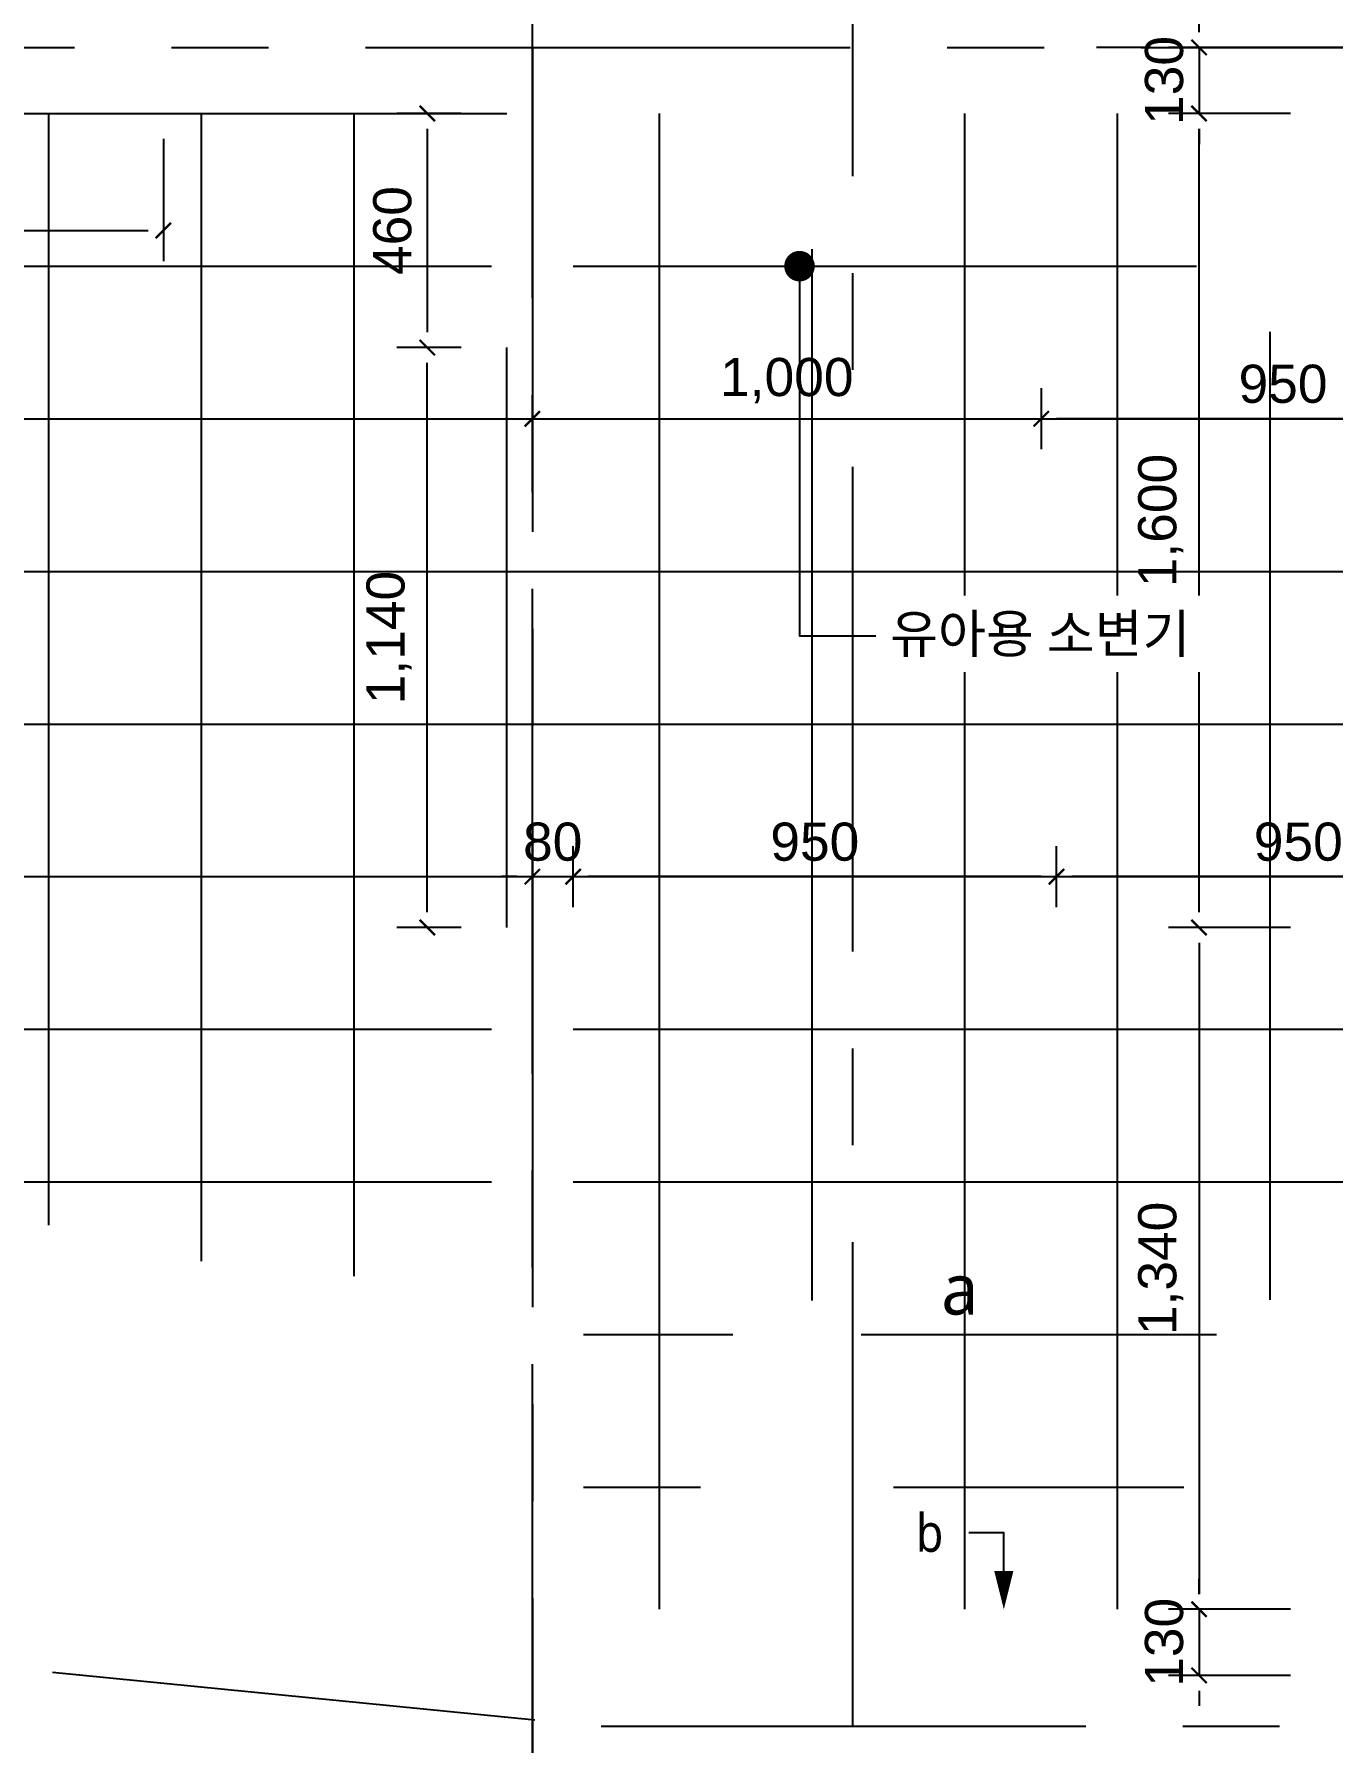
# Model space of a CAD drawing. Header units: millimetres. Extents: x 1155 to 49564, y 630 to 17190.
# Drawn here: x 6357 to 8909, y 5568 to 8926 of the extents above; entities that cross this region are included whole.
import ezdxf
from ezdxf.enums import TextEntityAlignment as Align
from ezdxf.xclip import XClip

# ---------------------------------------------------------------- set-up
doc = ezdxf.new("R2010")
doc.units = ezdxf.units.MM
doc.header["$LTSCALE"] = 30
doc.header["$XCLIPFRAME"] = 0
doc.header["$PDMODE"] = 1
doc.linetypes.add('A_XR_CEN$0$CENTER', pattern=[50.8, 31.75, -6.35, 6.35, -6.35])
doc.linetypes.add('CENTER', pattern=[50.8, 31.75, -6.35, 6.35, -6.35])
doc.layers.get('Defpoints').update_dxf_attribs({"color": 140})
for name, color, linetype in [('A_XR_CEN$0$CTR', 1, 'A_XR_CEN$0$CENTER'), ('AZ-LEAL', 7, 'Continuous'), ('AZ-LEAT', 6, 'Continuous'), ('CTR', 1, 'CENTER'), ('DIM-1', 7, 'Continuous'), ('ELE6', 6, 'Continuous'), ('RXANNOT', 4, 'Continuous'), ('RXLEADER', 1, 'Continuous'), ('타일', 9, 'Continuous')]:
    doc.layers.add(name, color=color, linetype=linetype)
doc.styles.add('00-GRID$0$ARIAL', font='arial.ttf')
doc.styles.add('THEVOO', font='malgun.ttf', dxfattribs={"width": 0.9})
doc.styles.add('맑은고딕', font='malgun.ttf')
doc.dimstyles.new('CJA-30(IN)', dxfattribs={"dimscale": 30, "dimtxt": 2.5, "dimasz": 1, "dimexe": 2, "dimexo": 2, "dimgap": 1, "dimtad": 1, "dimdec": 0, "dimdsep": 46, "dimlunit": 6, "dimtxsty": '00-GRID$0$ARIAL', "dimblk": '00-GRID$0$_ArchTick', "dimcen": 1, "dimclrd": 7, "dimclre": 7, "dimclrt": 6, "dimadec": 0, "dimazin": 0, "dimtfac": 1, "dimtdec": 0, "dimtix": 1, "dimtmove": 2, "dimatfit": 3, "dimldrblk": '00-GRID$0$_ArchTick', "dimfxl": 1, "dimtolj": 1, "dimarcsym": 0})

# ---------------------------------------------------------------- blocks, each defined once
blk = doc.blocks.new('A_XR_CEN$0$xr-cen')
at = {"layer": 'A_XR_CEN$0$CTR', "transparency": 33554687}
for p, q in [((37270.1, 838650), (62900, 838650)), ((71329.9, 838650), (43278.5, 838650))]:
    blk.add_line(p, q, dxfattribs=at)
blk.add_lwpolyline([(36800.5, 840850), (36906.1, 839777.1), (37219.1, 838745.4), (37727.3, 837794.6), (38411.3, 836961.3), (39244.6, 836277.3), (40195.4, 835769.1), (41227.1, 835456.2), (42304.9, 835350), (47400, 835350), (47400, 835450)], dxfattribs=at)
blk = doc.blocks.new('A_XR_CEN', base_point=(126150, -534600))
at = {"layer": 'A_XR_CEN$0$CTR', "transparency": 33554687}
blk.add_blockref('A_XR_CEN$0$xr-cen', (126150, -534600), dxfattribs=at)
blk = doc.blocks.new('A$C6DCA6E04')
at = {"layer": '타일'}
for p, q in [((-7739.3, 0), (-3900, 0)), ((-4800, -2185.2), (-4800, 0)), ((-4500, -2255.7), (-4500, 0)), ((-4200, -2285.3), (-4200, 0)), ((-3600, -2940), (-3600, 0)), ((-3000, -2940), (-3000, 0)), ((-2700, -2940), (-2700, 0)), ((-3300, -2333.3), (-3300, -266.7)), ((-7568, -300, 0), (-3930, -300, 0)), ((-3770, -300, 0), (-2700, -300, 0)), ((-2730, -300, 0), (-2544.8, -300, 0)), ((-2400, -2331.5), (-2400, -429.2)), ((-3900, -1600), (-3900, -460)), ((-7321.8, -600, 0), (-3630, -600, 0)), ((-3630, -600, 0), (0, -600, 0)), ((-7075.6, -900, 0), (-3630, -900, 0)), ((-3630, -900, 0), (0, -900, 0)), ((-6737.5, -1200, 0), (-3630, -1200, 0)), ((-3630, -1200, 0), (0, -1200, 0)), ((-3600, -2249.4), (-3600, -1390)), ((-6342, -1500, 0), (-2700, -1500, 0)), ((-2730, -1500, 0), (0, -1500, 0)), ((-2708.9, -1500, 0), (-2700, -1500, 0)), ((-5812.8, -1800, 0), (-3930, -1800, 0)), ((-3770, -1800, 0), (-2700, -1800, 0)), ((-2730, -1800, 0), (0, -1800, 0)), ((-5081, -2100, 0), (-3930, -2100, 0)), ((-3770, -2100, 0), (-2700, -2100, 0)), ((-2730, -2100, 0), (0, -2100, 0)), ((-3749.8, -2400, 0), (-3455.8, -2400, 0)), ((-3204.2, -2400, 0), (-2505.8, -2400, 0)), ((-3749.8, -2700, 0), (-3519.9, -2700, 0)), ((-3140.1, -2700, 0), (-2569.9, -2700, 0))]:
    blk.add_line(p, q, dxfattribs=at)
blk = doc.blocks.new('00-GRID$0$_ArchTick')
at = {"color": 0, "linetype": 'ByBlock', "const_width": 0.15}
blk.add_lwpolyline([(-0.5, -0.5), (0.5, 0.5)], dxfattribs=at)
blk = doc.blocks.new('*D15')
at = {"layer": 'Defpoints', "color": 0}
for p in [(8886.3, 5830.5), (8646.3, 5700.5), (8886.3, 5700.5)]:
    blk.add_point(p, dxfattribs=at)
at = {"layer": 'DIM-1', "color": 7, "lineweight": -2}
for p, q in [((8646.3, 5860.5), (8646.3, 5890.5)), ((8826.3, 5830.5), (8586.3, 5830.5)), ((8646.3, 5830.5), (8646.3, 5700.5)), ((8826.3, 5700.5), (8586.3, 5700.5)), ((8646.3, 5670.5), (8646.3, 5640.5))]:
    blk.add_line(p, q, dxfattribs=at)
at = {"layer": 'DIM-1', "color": 7, "lineweight": -2, "xscale": 30, "yscale": 30, "zscale": 30}
for p, rotation in [((8646.3, 5830.5), 270), ((8646.3, 5700.5), 90)]:
    blk.add_blockref('00-GRID$0$_ArchTick', p, dxfattribs=dict(at, rotation=rotation))
at = {"layer": 'DIM-1', "color": 6, "insert": (8578, 5765.5), "char_height": 75, "attachment_point": 5, "rotation": 90, "style": '00-GRID$0$ARIAL'}
blk.add_mtext('\\A1;130', dxfattribs=at)
blk = doc.blocks.new('*D14')
at = {"layer": 'Defpoints', "color": 0}
for p in [(5671.3, 8780.5), (6611.3, 8780.5), (6611.3, 8540.5)]:
    blk.add_point(p, dxfattribs=at)
at = {"layer": 'DIM-1', "color": 7, "lineweight": -2}
for p, q in [((5671.3, 8720.5), (5671.3, 8480.5)), ((6611.3, 8720.5), (6611.3, 8480.5)), ((5701.3, 8540.5), (6581.3, 8540.5))]:
    blk.add_line(p, q, dxfattribs=at)
at = {"layer": 'DIM-1', "color": 7, "lineweight": -2, "xscale": 30, "yscale": 30, "zscale": 30, "rotation": 180}
blk.add_blockref('00-GRID$0$_ArchTick', (5671.3, 8540.5), dxfattribs=at)
at = {"layer": 'DIM-1', "color": 7, "lineweight": -2, "xscale": 30, "yscale": 30, "zscale": 30}
blk.add_blockref('00-GRID$0$_ArchTick', (6611.3, 8540.5), dxfattribs=at)
at = {"layer": 'DIM-1', "color": 6, "char_height": 75, "attachment_point": 5, "style": '00-GRID$0$ARIAL'}
for s, insert in [('\\A1;940', (6141.3, 8608.8)), ('\\A1;({\\fGulim|b0|i0|c129|p50;유효폭})', (6141.3, 8460.9))]:
    blk.add_mtext(s, dxfattribs=dict(at, insert=insert))
blk = doc.blocks.new('*D36')
at = {"layer": 'Defpoints', "color": 0}
for p in [(7256.3, 8770.5), (7129.8, 8310.5), (7256.3, 8310.5)]:
    blk.add_point(p, dxfattribs=at)
at = {"layer": 'DIM-1', "color": 7, "lineweight": -2}
for p, q in [((7196.3, 8770.5), (7069.8, 8770.5)), ((7129.8, 8740.5), (7129.8, 8340.5)), ((7196.3, 8310.5), (7069.8, 8310.5))]:
    blk.add_line(p, q, dxfattribs=at)
at = {"layer": 'DIM-1', "color": 7, "lineweight": -2, "xscale": 30, "yscale": 30, "zscale": 30}
for p, rotation in [((7129.8, 8770.5), 90), ((7129.8, 8310.5), 270)]:
    blk.add_blockref('00-GRID$0$_ArchTick', p, dxfattribs=dict(at, rotation=rotation))
at = {"layer": 'DIM-1', "color": 6, "insert": (7061.5, 8540.5), "char_height": 75, "attachment_point": 5, "rotation": 90, "style": '00-GRID$0$ARIAL'}
blk.add_mtext('\\A1;460', dxfattribs=at)
blk = doc.blocks.new('*D37')
at = {"layer": 'Defpoints', "color": 0}
for p in [(7129.8, 8310.5), (7256.3, 8310.5), (7256.3, 7170.5)]:
    blk.add_point(p, dxfattribs=at)
at = {"layer": 'DIM-1', "color": 7, "lineweight": -2}
for p, q in [((7196.3, 8310.5), (7069.8, 8310.5)), ((7129.8, 7200.5), (7129.8, 8280.5)), ((7196.3, 7170.5), (7069.8, 7170.5))]:
    blk.add_line(p, q, dxfattribs=at)
at = {"layer": 'DIM-1', "color": 7, "lineweight": -2, "xscale": 30, "yscale": 30, "zscale": 30}
for p, rotation in [((7129.8, 8310.5), 90), ((7129.8, 7170.5), 270)]:
    blk.add_blockref('00-GRID$0$_ArchTick', p, dxfattribs=dict(at, rotation=rotation))
at = {"layer": 'DIM-1', "color": 6, "insert": (7054.7, 7740.5), "char_height": 75, "attachment_point": 5, "rotation": 90, "style": '00-GRID$0$ARIAL'}
blk.add_mtext('\\A1;1,140', dxfattribs=at)
blk = doc.blocks.new('*D38')
at = {"layer": 'Defpoints', "color": 0}
for p in [(7416.3, 7270.5, 0), (7416.3, 7150.5), (8366.3, 7150.5)]:
    blk.add_point(p, dxfattribs=at)
at = {"layer": 'DIM-1', "color": 7, "lineweight": -2}
for p, q in [((7416.3, 7210.5), (7416.3, 7330.5)), ((8366.3, 7210.5), (8366.3, 7330.5)), ((8336.3, 7270.5), (7446.3, 7270.5))]:
    blk.add_line(p, q, dxfattribs=at)
at = {"layer": 'DIM-1', "color": 7, "lineweight": -2, "xscale": 30, "yscale": 30, "zscale": 30, "rotation": 180}
blk.add_blockref('00-GRID$0$_ArchTick', (7416.3, 7270.5), dxfattribs=at)
at = {"layer": 'DIM-1', "color": 7, "lineweight": -2, "xscale": 30, "yscale": 30, "zscale": 30}
blk.add_blockref('00-GRID$0$_ArchTick', (8366.3, 7270.5), dxfattribs=at)
at = {"layer": 'DIM-1', "color": 6, "insert": (7891.3, 7338.8), "char_height": 75, "attachment_point": 5, "style": '00-GRID$0$ARIAL'}
blk.add_mtext('\\A1;950', dxfattribs=at)
blk = doc.blocks.new('*D39')
at = {"layer": 'Defpoints', "color": 0}
for p in [(7416.3, 7270.5, 0), (7336.3, 7150.5), (7416.3, 7150.5)]:
    blk.add_point(p, dxfattribs=at)
at = {"layer": 'DIM-1', "color": 7, "lineweight": -2}
for p, q in [((7336.3, 7210.5), (7336.3, 7330.5)), ((7416.3, 7210.5), (7416.3, 7330.5)), ((7306.3, 7270.5), (7276.3, 7270.5)), ((7336.3, 7270.5), (7416.3, 7270.5)), ((7446.3, 7270.5), (7476.3, 7270.5))]:
    blk.add_line(p, q, dxfattribs=at)
at = {"layer": 'DIM-1', "color": 7, "lineweight": -2, "xscale": 30, "yscale": 30, "zscale": 30}
blk.add_blockref('00-GRID$0$_ArchTick', (7336.3, 7270.5), dxfattribs=at)
at = {"layer": 'DIM-1', "color": 7, "lineweight": -2, "xscale": 30, "yscale": 30, "zscale": 30, "rotation": 180}
blk.add_blockref('00-GRID$0$_ArchTick', (7416.3, 7270.5), dxfattribs=at)
at = {"layer": 'DIM-1', "color": 6, "insert": (7376.3, 7338.8), "char_height": 75, "attachment_point": 5, "style": '00-GRID$0$ARIAL'}
blk.add_mtext('\\A1;80', dxfattribs=at)
blk = doc.blocks.new('*D40')
at = {"layer": 'Defpoints', "color": 0}
for p in [(8366.3, 7270.5, 0), (8366.3, 7150.5), (9316.3, 7150.5)]:
    blk.add_point(p, dxfattribs=at)
at = {"layer": 'DIM-1', "color": 7, "lineweight": -2}
for p, q in [((8366.3, 7210.5), (8366.3, 7330.5)), ((9316.3, 7210.5), (9316.3, 7330.5)), ((9286.3, 7270.5), (8396.3, 7270.5))]:
    blk.add_line(p, q, dxfattribs=at)
at = {"layer": 'DIM-1', "color": 7, "lineweight": -2, "xscale": 30, "yscale": 30, "zscale": 30, "rotation": 180}
blk.add_blockref('00-GRID$0$_ArchTick', (8366.3, 7270.5), dxfattribs=at)
at = {"layer": 'DIM-1', "color": 7, "lineweight": -2, "xscale": 30, "yscale": 30, "zscale": 30}
blk.add_blockref('00-GRID$0$_ArchTick', (9316.3, 7270.5), dxfattribs=at)
at = {"layer": 'DIM-1', "color": 6, "insert": (8841.3, 7338.8), "char_height": 75, "attachment_point": 5, "style": '00-GRID$0$ARIAL'}
blk.add_mtext('\\A1;950', dxfattribs=at)
blk = doc.blocks.new('*D43')
at = {"layer": 'Defpoints', "color": 0}
for p in [(8646.3, 8770.5), (8886.3, 8770.5), (8886.3, 7170.5)]:
    blk.add_point(p, dxfattribs=at)
at = {"layer": 'DIM-1', "color": 7, "lineweight": -2}
for p, q in [((8826.3, 8770.5), (8586.3, 8770.5)), ((8646.3, 7200.5), (8646.3, 8740.5)), ((8826.3, 7170.5), (8586.3, 7170.5))]:
    blk.add_line(p, q, dxfattribs=at)
at = {"layer": 'DIM-1', "color": 7, "lineweight": -2, "xscale": 30, "yscale": 30, "zscale": 30}
for p, rotation in [((8646.3, 8770.5), 90), ((8646.3, 7170.5), 270)]:
    blk.add_blockref('00-GRID$0$_ArchTick', p, dxfattribs=dict(at, rotation=rotation))
at = {"layer": 'DIM-1', "color": 6, "insert": (8571.2, 7970.5), "char_height": 75, "attachment_point": 5, "rotation": 90, "style": '00-GRID$0$ARIAL'}
blk.add_mtext('\\A1;1,600', dxfattribs=at)
blk = doc.blocks.new('*D44')
at = {"layer": 'Defpoints', "color": 0}
for p in [(8886.3, 7170.5), (8646.3, 5830.5), (8886.3, 5830.5)]:
    blk.add_point(p, dxfattribs=at)
at = {"layer": 'DIM-1', "color": 7, "lineweight": -2}
for p, q in [((8826.3, 7170.5), (8586.3, 7170.5)), ((8646.3, 7140.5), (8646.3, 5860.5)), ((8826.3, 5830.5), (8586.3, 5830.5))]:
    blk.add_line(p, q, dxfattribs=at)
at = {"layer": 'DIM-1', "color": 7, "lineweight": -2, "xscale": 30, "yscale": 30, "zscale": 30}
for p, rotation in [((8646.3, 7170.5), 90), ((8646.3, 5830.5), 270)]:
    blk.add_blockref('00-GRID$0$_ArchTick', p, dxfattribs=dict(at, rotation=rotation))
at = {"layer": 'DIM-1', "color": 6, "insert": (8571.2, 6500.5), "char_height": 75, "attachment_point": 5, "rotation": 90, "style": '00-GRID$0$ARIAL'}
blk.add_mtext('\\A1;1,340', dxfattribs=at)
blk = doc.blocks.new('*B48', base_point=(308471.5, 441670, 0))
at = {"layer": 'AZ-LEAL'}
blk.add_lwpolyline([(308471.5, 441745), (308471.5, 441820.4), (308402.8, 441820.4)], dxfattribs=at)
blk.add_lwpolyline([(308471.5, 441670, 0, 37.5, 0), (308471.5, 441745, 0, 0, 0)], format="xyseb", dxfattribs=at)
at = {"layer": 'AZ-LEAT', "style": 'THEVOO', "width": 0.9}
blk.add_text('b', height=75, dxfattribs=at).set_placement((308352.8, 441820.4), align=Align.MIDDLE_RIGHT)
blk = doc.blocks.new('*D49')
at = {"layer": 'Defpoints', "color": 0}
for p in [(8886.3, 8900.5), (8646.3, 8770.5), (8886.3, 8770.5)]:
    blk.add_point(p, dxfattribs=at)
at = {"layer": 'DIM-1', "color": 7, "lineweight": -2}
for p, q in [((8646.3, 8930.5), (8646.3, 8960.5)), ((8826.3, 8900.5), (8586.3, 8900.5)), ((8646.3, 8900.5), (8646.3, 8770.5)), ((8826.3, 8770.5), (8586.3, 8770.5)), ((8646.3, 8740.5), (8646.3, 8710.5))]:
    blk.add_line(p, q, dxfattribs=at)
at = {"layer": 'DIM-1', "color": 7, "lineweight": -2, "xscale": 30, "yscale": 30, "zscale": 30}
for p, rotation in [((8646.3, 8900.5), 270), ((8646.3, 8770.5), 90)]:
    blk.add_blockref('00-GRID$0$_ArchTick', p, dxfattribs=dict(at, rotation=rotation))
at = {"layer": 'DIM-1', "color": 6, "insert": (8578, 8835.5), "char_height": 75, "attachment_point": 5, "rotation": 90, "style": '00-GRID$0$ARIAL'}
blk.add_mtext('\\A1;130', dxfattribs=at)
blk = doc.blocks.new('*D87')
at = {"layer": 'Defpoints', "color": 0}
for p in [(8336.3, 8290.5), (9286.3, 8290.5), (8336.3, 8170.5, 0)]:
    blk.add_point(p, dxfattribs=at)
at = {"layer": 'DIM-1', "color": 7, "lineweight": -2}
for p, q in [((8336.3, 8230.5), (8336.3, 8110.5)), ((9286.3, 8230.5), (9286.3, 8110.5)), ((9256.3, 8170.5), (8366.3, 8170.5))]:
    blk.add_line(p, q, dxfattribs=at)
at = {"layer": 'DIM-1', "color": 7, "lineweight": -2, "xscale": 30, "yscale": 30, "zscale": 30, "rotation": 180}
blk.add_blockref('00-GRID$0$_ArchTick', (8336.3, 8170.5), dxfattribs=at)
at = {"layer": 'DIM-1', "color": 7, "lineweight": -2, "xscale": 30, "yscale": 30, "zscale": 30}
blk.add_blockref('00-GRID$0$_ArchTick', (9286.3, 8170.5), dxfattribs=at)
at = {"layer": 'DIM-1', "color": 6, "insert": (8811.3, 8238.8), "char_height": 75, "attachment_point": 5, "style": '00-GRID$0$ARIAL'}
blk.add_mtext('\\A1;950', dxfattribs=at)
blk = doc.blocks.new('*D90')
at = {"layer": 'Defpoints', "color": 0}
for p in [(7336.3, 8290.5), (8336.3, 8290.5), (8336.3, 8170.5, 0)]:
    blk.add_point(p, dxfattribs=at)
at = {"layer": 'DIM-1', "color": 7, "lineweight": -2}
for p, q in [((7336.3, 8230.5), (7336.3, 8110.5)), ((8336.3, 8230.5), (8336.3, 8110.5)), ((7366.3, 8170.5), (8306.3, 8170.5))]:
    blk.add_line(p, q, dxfattribs=at)
at = {"layer": 'DIM-1', "color": 7, "lineweight": -2, "xscale": 30, "yscale": 30, "zscale": 30, "rotation": 180}
blk.add_blockref('00-GRID$0$_ArchTick', (7336.3, 8170.5), dxfattribs=at)
at = {"layer": 'DIM-1', "color": 7, "lineweight": -2, "xscale": 30, "yscale": 30, "zscale": 30}
blk.add_blockref('00-GRID$0$_ArchTick', (8336.3, 8170.5), dxfattribs=at)
at = {"layer": 'DIM-1', "color": 6, "insert": (7836.3, 8245.6), "char_height": 75, "attachment_point": 5, "style": '00-GRID$0$ARIAL'}
blk.add_mtext('\\A1;1,000', dxfattribs=at)

msp = doc.modelspace()

# ---------------------------------------------------------------- linework, layer by layer
at = {"layer": 'CTR'}
for p, q in [((7336.3, 3835.5), (7336.3, 14978.3)), ((7966.3, 4075.5), (7966.3, 14978.3)), ((7336.3, 8900.5), (7336.3, 5415.9))]:
    msp.add_line(p, q, dxfattribs=at)
at = {"layer": 'ELE6', "const_width": 30, "elevation": 0}
msp.add_lwpolyline([(7861.3, 8455.5, 1), (7861.3, 8485.5, 1)], format="xyb", close=True, dxfattribs=at)

# ---------------------------------------------------------------- block references
at = {"layer": 'AZ-LEAL'}
msp.add_blockref('*B48', (8262.7, 5830.5, 0), dxfattribs=at)
at = {"layer": 'CTR'}
ref = msp.add_blockref('A_XR_CEN', (-34833.7, -829749.5), dxfattribs=at)
XClip(ref).set_block_clipping_path([(162378.7200608555, 299225.0151169453), (172583.7202859964, 309887.8168204287)])
at = {"layer": '타일'}
msp.add_blockref('A$C6DCA6E04', (11186.3, 8770.5), dxfattribs=at)

# ---------------------------------------------------------------- texts
at = {"layer": 'AZ-LEAT', "style": 'THEVOO'}
msp.add_text('a', height=100, dxfattribs=at).set_placement((8212.9, 6459.7, 0), align=Align.MIDDLE_RIGHT)

# ---------------------------------------------------------------- dimensions: what is measured, and where the dimension line sits
at = {"layer": 'DIM-1'}
for base, p1, p2, angle, picture, middle in [((8646.3, 8770.5), (8886.3, 8900.5), (8886.3, 8770.5), 90, '*D49', (8578, 8835.5)), ((7129.8, 8310.5), (7256.3, 8770.5), (7256.3, 8310.5), 270, '*D36', (7061.5, 8540.5)), ((8646.3, 8770.5), (8886.3, 7170.5), (8886.3, 8770.5), 270, '*D43', (8571.2, 7970.5)), ((7129.8, 8310.5), (7256.3, 7170.5), (7256.3, 8310.5), 90, '*D37', (7054.7, 7740.5)), ((8336.3, 8170.5, 0), (7336.3, 8290.5, 0), (8336.3, 8290.5, 0), 180, '*D90', (7836.3, 8245.6, 0)), ((7416.3, 7270.5, 0), (7336.3, 7150.5, 0), (7416.3, 7150.5, 0), 180, '*D39', (7376.3, 7338.8, 0)), ((8646.3, 5830.5), (8886.3, 7170.5), (8886.3, 5830.5), 90, '*D44', (8571.2, 6500.5)), ((8646.3, 5700.5), (8886.3, 5830.5), (8886.3, 5700.5), 90, '*D15', (8578, 5765.5))]:
    dim = msp.add_linear_dim(base=base, p1=p1, p2=p2, angle=angle, dimstyle='CJA-30(IN)', dxfattribs=at)
    dim.commit()
    dim.dimension.update_dxf_attribs({"geometry": picture, "text_midpoint": middle})
dim = msp.add_linear_dim(base=(6611.3, 8540.5), p1=(5671.3, 8780.5), p2=(6611.3, 8780.5), angle=180, text='<>\\X({\\fGulim|b0|i0|c129|p50;유효폭})', dimstyle='CJA-30(IN)', dxfattribs=at)
dim.commit()
dim.dimension.update_dxf_attribs({"geometry": '*D14', "text_midpoint": (6141.3, 8608.8)})
for base, p1, p2, picture, middle in [((8336.3, 8170.5, 0), (9286.3, 8290.5, 0), (8336.3, 8290.5, 0), '*D87', (8811.3, 8238.8, 0)), ((7416.3, 7270.5, 0), (8366.3, 7150.5, 0), (7416.3, 7150.5, 0), '*D38', (7891.3, 7338.8, 0)), ((8366.3, 7270.5, 0), (9316.3, 7150.5, 0), (8366.3, 7150.5, 0), '*D40', (8841.3, 7338.8, 0))]:
    dim = msp.add_linear_dim(base=base, p1=p1, p2=p2, dimstyle='CJA-30(IN)', dxfattribs=at)
    dim.commit()
    dim.dimension.update_dxf_attribs({"geometry": picture, "text_midpoint": middle})

# ---------------------------------------------------------------- next in the draw order: texts
at = {"layer": 'RXANNOT', "insert": (8039.3, 7744, 0), "char_height": 75, "attachment_point": 4, "style": '맑은고딕', "bg_fill": 2}
msp.add_mtext('유아용 소변기', dxfattribs=at)

# ---------------------------------------------------------------- next in the draw order: linework, layer by layer
at = {"layer": 'RXLEADER', "elevation": 0}
msp.add_lwpolyline([(7861.3, 8470.5), (7861.3, 7744), (8011.3, 7744)], dxfattribs=at)

doc.saveas('drawing.dxf')
